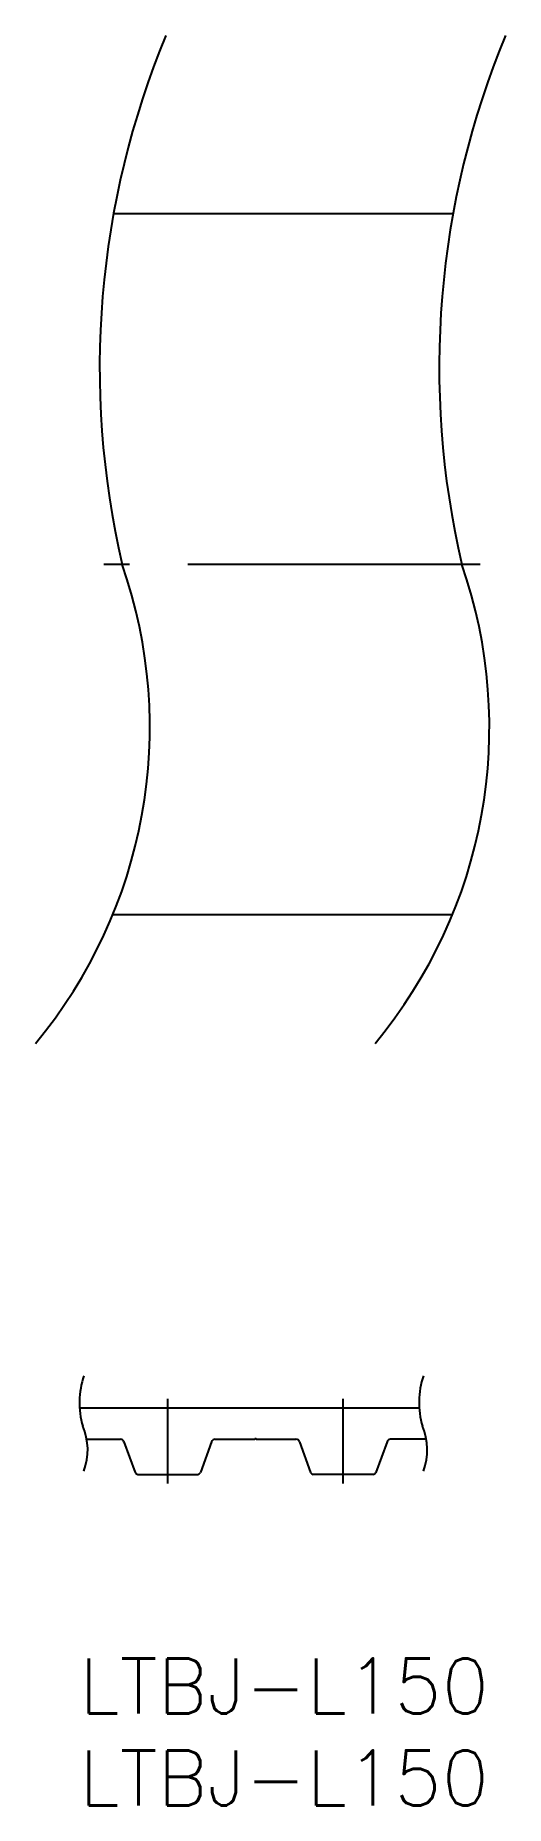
# Model space of a CAD drawing. Extents: x -2.4 to 23.1, y -8 to 88.2.
import ezdxf

# ---------------------------------------------------------------- set-up
doc = ezdxf.new("R2010")
doc.units = 0
doc.header["$LTSCALE"] = 0.5
doc.linetypes.add('CENTER', pattern=[50.8, 31.75, -6.35, 6.35, -6.35])
for name, color, linetype in [('MSM_CENTER', 1, 'CENTER'), ('MSM_CONTINUOUS', 7, 'CONTINUOUS'), ('MSM_NARROW', 5, 'CONTINUOUS'), ('MSM_PART_NUMBER', 7, 'CONTINUOUS')]:
    doc.layers.add(name, color=color, linetype=linetype)
doc.styles.get("Standard").update_dxf_attribs({"font": 'txt.shx', "height": 3, "bigfont": 'bigfont.shx'})

# ---------------------------------------------------------------- blocks, each defined once
blk = doc.blocks.new('*U9')
at = {"layer": 'MSM_PART_NUMBER'}
blk.add_text('LTBJ-L150', height=3, dxfattribs=at).set_placement((0, -3))
blk = doc.blocks.new('*U10')
at = {"layer": 'MSM_PART_NUMBER'}
blk.add_text('LTBJ-L150', height=3, dxfattribs=at).set_placement((0, -8))

msp = doc.modelspace()

# ---------------------------------------------------------------- linework, layer by layer
at = {"layer": 'MSM_CENTER'}
for p, q in [((21.766, 59.455), (1.323, 59.455)), ((4.8, 9.5), (4.8, 14.1)), ((14.325, 9.5), (14.325, 14.1))]:
    msp.add_line(p, q, dxfattribs=at)
at = {"layer": 'MSM_CONTINUOUS'}
for p, q in [((20.289, 78.505), (1.847, 78.505)), ((20.252, 40.405), (1.81, 40.405)), ((18.452, 13.6), (0.01, 13.6)), ((0.398, 11.91), (2.236, 11.91)), ((2.42, 11.778), (3.028, 10.108)), ((7.181, 11.778), (6.573, 10.108)), ((7.365, 11.91), (9.513, 11.91)), ((9.583, 11.94), (9.543, 11.94)), ((9.613, 11.91), (11.761, 11.91)), ((11.945, 11.778), (12.553, 10.108)), ((16.706, 11.778), (16.098, 10.108)), ((18.839, 11.91), (16.89, 11.91)), ((3.175, 10), (6.425, 10)), ((15.95, 10), (12.7, 10))]:
    msp.add_line(p, q, dxfattribs=at)
for centre, radius, start, end in [((2.232, 11.71), 0.2, 20, 90), ((7.369, 11.71), 0.2, 90, 160), ((9.513, 11.93), 0.02, 270, 0.00008), ((9.543, 11.93), 0.01, 90, 180.00003), ((9.583, 11.93), 0.01, 0.00007, 90), ((9.613, 11.93), 0.02, 180.00002, 270), ((11.757, 11.71), 0.2, 20, 90), ((16.894, 11.71), 0.2, 90, 160), ((3.218, 10.213), 0.217, 208.74016, 258.76554), ((6.383, 10.213), 0.217, 281.23446, 331.25984), ((12.743, 10.213), 0.217, 208.74016, 258.76554), ((15.908, 10.213), 0.217, 281.23446, 331.25984)]:
    msp.add_arc(centre, radius, start, end, dxfattribs=at)
at = {"layer": 'MSM_NARROW'}
for centre, radius, start, end in [((48.219, 70.135), 47.122, 157.44639, 193.09918), ((66.661, 70.135), 47.122, 157.44639, 193.09918), ((-23.042, 50.607), 26.865, 320.24282, 19.22947), ((-4.6, 50.607), 26.865, 320.24282, 19.22947), ((4.574, 13.896), 4.574, 161.34802, 196.16125), ((23.016, 13.896), 4.574, 161.34802, 196.16125), ((-2.804, 11.33), 3.253, 339.37618, 23.41818), ((15.638, 11.33), 3.253, 339.37618, 23.41818)]:
    msp.add_arc(centre, radius, start, end, dxfattribs=at)

# ---------------------------------------------------------------- block references
at = {"layer": 'MSM_CONTINUOUS'}
for name in ['*U9', '*U10']:
    msp.add_blockref(name, (0, 0), dxfattribs=at)

doc.saveas('drawing.dxf')
